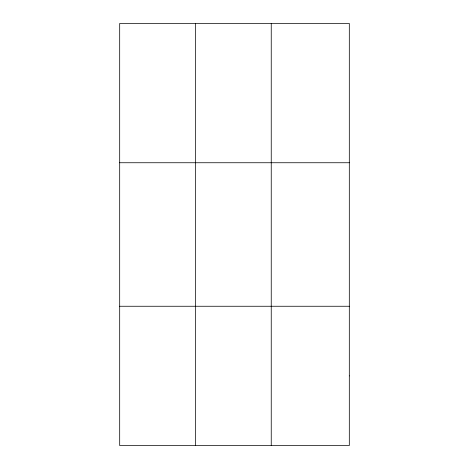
<?xml version="1.0" encoding="UTF-8"?>
<svg xmlns="http://www.w3.org/2000/svg" width="469" height="469" viewBox="0 0 469 469"><rect width="100%" height="100%" fill="white"/><g stroke="black" fill="none" stroke-linecap="round" stroke-linejoin="round"><path stroke-width="0.7" d="M195.467 445.55L195.467 23.45M271.24 445.55L271.24 23.45M119.689 162.743L349.311 162.743M119.689 306.257L349.311 306.257M349.311 375.904L349.311 445.55L119.689 445.55L119.689 23.45L349.311 23.45L349.311 375.904"/></g></svg>
